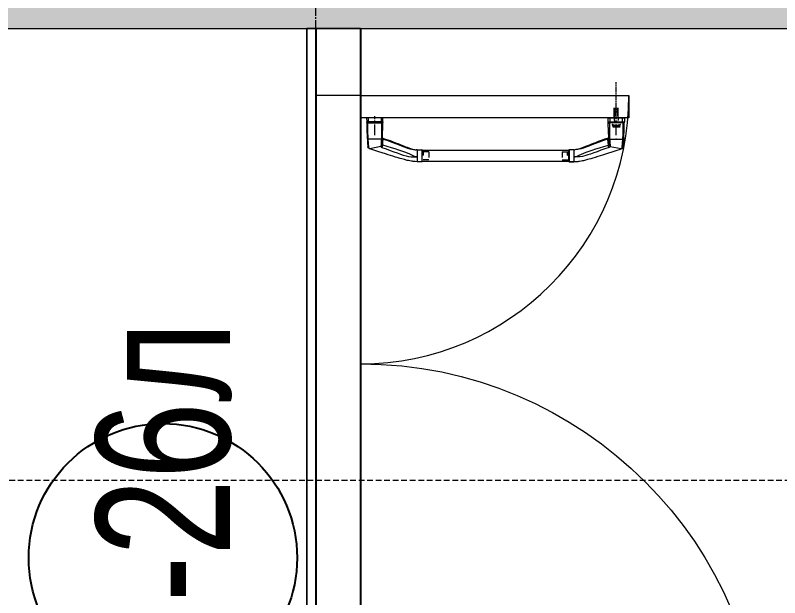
# Model space of a CAD drawing. Header units: millimetres. Extents: x -231292 to 573618, y -153144 to 564035.
# Drawn here: x 144257 to 145966, y 449729 to 451031 of the extents above; entities that cross this region are included whole.
import ezdxf
from ezdxf import colors
from ezdxf.entities.mleader import LeaderData, LeaderLine
from ezdxf.enums import TextEntityAlignment as Align
from ezdxf.math import Vec2, Vec3

# ---------------------------------------------------------------- set-up
doc = ezdxf.new("R2010")
doc.units = ezdxf.units.MM
for name, pattern in [('ADSK_Невидимые', [5, 3, -2]), ('CENTER2', [28.575, 19.05, -3.175, 3.175, -3.175]), ('CENTERLINE', [30, 12, -1.5, 3, -1.5, 12]), ('DASHED', [19.05, 12.7, -6.35]), ('HIDDEN', [9.525, 6.35, -3.175])]:
    doc.linetypes.add(name, pattern=pattern)
doc.layers.get('0').update_dxf_attribs({"color": 250})
doc.layers.get('Defpoints').update_dxf_attribs({"color": 250})
for name, color, linetype, lineweight in [('АР_Витраж марка', 250, 'Continuous', 9), ('АР_Двери_витраж', 250, 'Continuous', 9), ('АР_Двери_внутренние_антипаника', 250, 'Continuous', 0), ('АР_Разрезы марка', 250, 'Continuous', 13), ('АР_Стены кирпич', 250, 'Continuous', 20), ('АР_Стены ПЕНОблок', 250, 'Continuous', 20), ('АР_Штриховка', 250, 'Continuous', 0), ('РД_Оси_100', 250, 'Continuous', 0), ('РД_проем_инж перемыч_фахверк', 250, 'Continuous', 18)]:
    doc.layers.add(name, color=color, linetype=linetype, lineweight=lineweight)
doc.layers.add('АР_Делит', color=250, linetype='Continuous', lineweight=0, plot=False)
doc.layers.add('РД_Проем', color=250, linetype='Continuous', lineweight=0, plot=False)
doc.layers.add('РД_Витраж_перегородка', color=250, linetype='Continuous')
doc.styles.add('Arial_09', font='ARIALN.TTF', dxfattribs={"width": 0.9})
doc.styles.add('style1', font='ARIALN.TTF')

# ---------------------------------------------------------------- blocks, each defined once
blk = doc.blocks.new('UUNEW01NEW00')
at = {"layer": 'АР_Двери_внутренние_антипаника', "color": 1, "linetype": 'CENTERLINE'}
blk.add_line((0, 4.38), (0, 25.96), dxfattribs=at)
at = {"layer": 'АР_Двери_внутренние_антипаника', "color": 40, "linetype": 'Continuous'}
for p, q in [((-9.12, 23.97), (9.12, 23.97)), ((-9.07, 19.28), (-9.12, 23.97)), ((-9.05, 18.23), (-9.07, 19.28)), ((-9.03, 17.12), (-9.05, 18.23)), ((-8.45, 1.55), (-9.03, 17.12)), ((9.12, 23.97), (9.07, 19.28)), ((-8.8, 1.31), (-13.17, -0.12)), ((-8.45, 1.55), (-8.8, 1.31)), ((8.32, 0.49), (8.04, -3.92)), ((-34.25, -8.32), (-36.07, -9.02)), ((-32.12, -7.47), (-34.25, -8.32)), ((-30.3, -6.72), (-32.12, -7.47)), ((-28.24, -5.88), (-30.3, -6.72)), ((-25.93, -4.93), (-28.24, -5.88)), ((-23.32, -3.88), (-25.93, -4.93)), ((-20.37, -2.73), (-23.32, -3.88)), ((-17.01, -1.48), (-20.37, -2.73)), ((-13.17, -0.12), (-17.01, -1.48)), ((8.04, -3.92), (7.71, -8.57)), ((-53, -19.47), (-53, -12.36)), ((-47.5, -11.86), (-52.5, -11.86)), ((-47.5, -11.87), (-46.28, -11.81)), ((-45.08, -11.67), (-46.28, -11.81)), ((-44.35, -11.54), (-45.08, -11.67)), ((-42.2, -11.05), (-44.43, -11.56)), ((-40.03, -10.41), (-42.2, -11.05)), ((-37.96, -9.71), (-40.03, -10.41)), ((-36.07, -9.02), (-37.96, -9.71)), ((-14.92, -17.4), (-11.81, -16.42)), ((-11.81, -16.42), (-8.33, -15.32)), ((-8.33, -15.32), (-4.47, -14.09)), ((-4.47, -14.09), (-0.17, -12.73)), ((-0.17, -12.73), (4.59, -11.21)), ((4.59, -11.21), (5.55, -10.9)), ((5.55, -10.9), (6.38, -10.48)), ((6.38, -10.48), (7.29, -9.64)), ((7.29, -9.64), (7.62, -8.87)), ((7.62, -8.87), (7.67, -8.72)), ((7.67, -8.72), (7.71, -8.57)), ((-53, -24.6), (-53, -19.47)), ((-52.5, -25.1), (-47.5, -25.1)), ((-47.5, -25.09), (-45.11, -25.02)), ((-45.11, -25.02), (-44.13, -24.95)), ((-44.13, -24.95), (-43.58, -24.9)), ((-43.58, -24.9), (-43.02, -24.84)), ((-43.02, -24.84), (-42.41, -24.76)), ((-42.41, -24.76), (-41.77, -24.68)), ((-41.77, -24.68), (-41.09, -24.58)), ((-41.09, -24.58), (-39.25, -24.26)), ((-39.25, -24.26), (-37.63, -23.93)), ((-37.63, -23.93), (-36.23, -23.62)), ((-36.23, -23.62), (-35.09, -23.34)), ((-35.09, -23.34), (-34.16, -23.11)), ((-34.16, -23.11), (-33.06, -22.83)), ((-33.06, -22.83), (-31.67, -22.45)), ((-31.67, -22.45), (-30.09, -22.01)), ((-30.09, -22.01), (-28.19, -21.47)), ((-28.19, -21.47), (-25.96, -20.81)), ((-25.96, -20.81), (-23.32, -20.01)), ((-23.32, -20.01), (-20.24, -19.06)), ((-20.24, -19.06), (-17.73, -18.28)), ((-17.73, -18.28), (-14.92, -17.4))]:
    blk.add_line(p, q, dxfattribs=at)
at = {"layer": 'АР_Двери_внутренние_антипаника', "color": 1, "linetype": 'Continuous'}
for p, q in [((-9.07, 19.28), (-8.93, 19.39)), ((-9.07, 19.28), (-8.96, 18.82)), ((-8.96, 18.82), (-8.82, 18.6)), ((-8.93, 19.39), (-8.52, 19.49)), ((-8.82, 18.6), (-8.63, 18.4)), ((-8.63, 18.4), (-8.4, 18.24)), ((-8.52, 19.49), (-8.21, 19.54)), ((-8.4, 18.24), (-8.14, 18.13)), ((-8.21, 19.54), (-7.85, 19.57)), ((-8.14, 18.13), (-7.61, 18.04)), ((-7.85, 19.57), (-7.47, 19.6)), ((-7.57, 18.16), (-7.61, 18.04)), ((-7.61, 18.04), (-7.59, 16.21)), ((-7.45, 18.26), (-7.57, 18.16)), ((-7.47, 19.6), (-7.07, 19.61)), ((-7.37, 18.3), (-7.45, 18.26)), ((-7.28, 18.32), (-7.37, 18.3)), ((-7.18, 18.34), (-7.28, 18.32)), ((-7.07, 18.35), (-7.18, 18.34)), ((-7.13, 23.97), (-7.07, 19.61)), ((-7.07, 19.61), (7.07, 19.61)), ((-7.07, 19.61), (-7.07, 18.35)), ((7.07, 18.35), (-7.07, 18.35)), ((7.07, 19.61), (7.13, 23.97)), ((7.07, 19.61), (7.07, 18.35)), ((7.07, 19.61), (7.47, 19.6)), ((7.18, 18.34), (7.07, 18.35)), ((7.28, 18.32), (7.18, 18.34)), ((7.45, 18.26), (7.28, 18.32)), ((7.57, 18.16), (7.45, 18.26)), ((7.47, 19.6), (7.85, 19.57)), ((7.61, 18.04), (7.57, 18.16)), ((7.59, 16.24), (7.61, 18.04)), ((7.61, 18.04), (8.14, 18.13)), ((7.85, 19.57), (8.21, 19.54)), ((8.14, 18.13), (8.4, 18.24)), ((8.21, 19.54), (8.53, 19.49)), ((8.4, 18.24), (8.63, 18.4)), ((8.53, 19.49), (8.93, 19.39)), ((8.63, 18.4), (8.82, 18.6)), ((8.82, 18.6), (8.96, 18.82)), ((8.93, 19.39), (9.07, 19.28)), ((8.96, 18.82), (9.07, 19.28)), ((-7.59, 12.15), (-7.6, 9.79)), ((-7.6, 9.79), (-7.6, 7.8)), ((-7.59, 16.21), (-7.59, 14.07)), ((-7.59, 14.07), (-7.59, 12.15)), ((-3.49, 16), (-4.59, 16.43)), ((-4.59, 16.43), (-4.59, 16.31)), ((-3.49, 15.88), (-4.59, 16.31)), ((-4.59, 16.31), (-3.82, 14.76)), ((-3.82, 14.76), (-3.25, 14.76)), ((-3.02, 14.7), (-3.79, 14.7)), ((-3.79, 14.7), (-3.79, 14.58)), ((-3.02, 14.58), (-3.79, 14.58)), ((-3.79, 14.58), (-3.79, 13.71)), ((-3.79, 13.71), (-3.02, 13.71)), ((-3.25, 14.76), (-3.62, 15.51)), ((-3.62, 15.51), (-2.7, 15.27)), ((-3.25, 14.88), (-3.56, 15.49)), ((-2.27, 15.69), (-3.49, 16)), ((-2.27, 15.58), (-3.49, 15.88)), ((-3.07, 14.4), (-3.42, 14.4)), ((-3.42, 14.4), (-3.42, 13.89)), ((-3.42, 14), (-3.07, 14)), ((-3.42, 13.89), (-3.07, 13.89)), ((-3.25, 14.88), (-3.25, 14.76)), ((-3.03, 14.4), (-3.07, 14.4)), ((-3.07, 14), (-3.07, 13.89)), ((-3.07, 14), (-3.03, 14)), ((-3.07, 13.89), (-3.03, 13.89)), ((-2.99, 14.39), (-3.03, 14.4)), ((-3.03, 14), (-3, 14.01)), ((-3.03, 13.89), (-3, 13.89)), ((-3.02, 14.7), (-3.02, 14.58)), ((-2.93, 14.69), (-3.02, 14.7)), ((-2.93, 14.58), (-3.02, 14.58)), ((-3.02, 13.71), (-2.92, 13.71)), ((-3, 14.01), (-2.97, 14.02)), ((-3, 13.89), (-2.97, 13.9)), ((-2.96, 14.38), (-2.99, 14.39)), ((-2.97, 14.02), (-2.94, 14.03)), ((-2.97, 13.9), (-2.94, 13.91)), ((-2.93, 14.37), (-2.96, 14.38)), ((-2.94, 14.03), (-2.91, 14.04)), ((-2.94, 13.91), (-2.91, 13.93)), ((-2.85, 14.68), (-2.93, 14.69)), ((-2.85, 14.56), (-2.93, 14.58)), ((-2.9, 14.35), (-2.93, 14.37)), ((-2.92, 13.71), (-2.83, 13.73)), ((-2.91, 14.04), (-2.89, 14.06)), ((-2.91, 13.93), (-2.89, 13.94)), ((-2.88, 14.33), (-2.9, 14.35)), ((-2.89, 14.06), (-2.88, 14.08)), ((-2.89, 13.94), (-2.88, 13.96)), ((-2.87, 14.31), (-2.88, 14.33)), ((-2.88, 14.08), (-2.87, 14.1)), ((-2.88, 13.96), (-2.87, 13.98)), ((-2.87, 14.28), (-2.87, 14.31)), ((-2.87, 14), (-2.87, 14.28)), ((-2.87, 14.12), (-2.87, 14)), ((-2.87, 14.1), (-2.87, 14.12)), ((-2.87, 13.98), (-2.87, 14)), ((-2.78, 14.66), (-2.85, 14.68)), ((-2.78, 14.54), (-2.85, 14.56)), ((-2.83, 13.73), (-2.75, 13.75)), ((-2.71, 14.63), (-2.78, 14.66)), ((-2.71, 14.52), (-2.78, 14.54)), ((-2.75, 13.75), (-2.68, 13.79)), ((-2.65, 14.6), (-2.71, 14.63)), ((-2.65, 14.48), (-2.71, 14.52)), ((-2.7, 15.27), (-1.73, 15.11)), ((-2.68, 13.79), (-2.62, 13.83)), ((-2.6, 14.56), (-2.65, 14.6)), ((-2.6, 14.44), (-2.65, 14.48)), ((-2.62, 13.83), (-2.57, 13.88)), ((-2.57, 14.51), (-2.6, 14.56)), ((-2.57, 14.4), (-2.6, 14.44)), ((-2.54, 14.47), (-2.57, 14.51)), ((-2.54, 14.35), (-2.57, 14.4)), ((-2.57, 13.88), (-2.55, 13.93)), ((-2.55, 13.93), (-2.54, 13.98)), ((-2.54, 14.42), (-2.54, 14.47)), ((-2.54, 14.42), (-2.54, 14.3)), ((-2.54, 14.3), (-2.54, 14.35)), ((-2.54, 13.98), (-2.54, 14.3)), ((-2.27, 14.47), (-2.28, 14.42)), ((-2.28, 14.42), (-2.28, 14.3)), ((-2.27, 14.36), (-2.28, 14.3)), ((-2.28, 14.3), (-2.28, 13.98)), ((-2.28, 13.98), (-2.27, 13.94)), ((-0.97, 15.52), (-2.27, 15.69)), ((-0.97, 15.4), (-2.27, 15.58)), ((-2.24, 14.52), (-2.27, 14.47)), ((-2.24, 14.41), (-2.27, 14.36)), ((-2.27, 13.94), (-2.25, 13.89)), ((-2.25, 13.89), (-2.22, 13.85)), ((-2.2, 14.57), (-2.24, 14.52)), ((-2.2, 14.46), (-2.24, 14.41)), ((-2.22, 13.85), (-2.17, 13.81)), ((-2.14, 14.61), (-2.2, 14.57)), ((-2.14, 14.5), (-2.2, 14.46)), ((-2.17, 13.81), (-2.11, 13.77)), ((-2.07, 14.65), (-2.14, 14.61)), ((-2.07, 14.53), (-2.14, 14.5)), ((-2.11, 13.77), (-2.04, 13.74)), ((-1.98, 14.67), (-2.07, 14.65)), ((-1.98, 14.56), (-2.07, 14.53)), ((-2.04, 13.74), (-1.96, 13.72)), ((-1.89, 14.69), (-1.98, 14.67)), ((-1.89, 14.57), (-1.98, 14.56)), ((-1.96, 13.72), (-1.88, 13.71)), ((-1.89, 14.32), (-1.9, 14.3)), ((-1.9, 14.3), (-1.9, 14.28)), ((-1.9, 14.28), (-1.9, 14)), ((-1.9, 14.12), (-1.9, 14.1)), ((-1.9, 14.1), (-1.88, 14.07)), ((-1.9, 14), (-1.9, 13.98)), ((-1.9, 13.98), (-1.88, 13.96)), ((-1.8, 14.7), (-1.89, 14.69)), ((-1.8, 14.58), (-1.89, 14.57)), ((-1.87, 14.34), (-1.89, 14.32)), ((-1.88, 14.07), (-1.87, 14.05)), ((-1.88, 13.96), (-1.87, 13.94)), ((-1.88, 13.71), (-1.8, 13.71)), ((-1.85, 14.36), (-1.87, 14.34)), ((-1.87, 14.05), (-1.84, 14.04)), ((-1.87, 13.94), (-1.84, 13.92)), ((-1.83, 14.37), (-1.85, 14.36)), ((-1.84, 14.04), (-1.81, 14.02)), ((-1.84, 13.92), (-1.81, 13.91)), ((-1.8, 14.38), (-1.83, 14.37)), ((-1.81, 14.02), (-1.78, 14.01)), ((-1.81, 13.91), (-1.78, 13.9)), ((-1.8, 14.7), (-1.8, 14.58)), ((-1.51, 14.7), (-1.8, 14.7)), ((-1.51, 14.58), (-1.8, 14.58)), ((-1.77, 14.39), (-1.8, 14.38)), ((-1.8, 13.71), (-1.51, 13.71)), ((-1.78, 14.01), (-1.74, 14)), ((-1.78, 13.9), (-1.74, 13.89)), ((-1.73, 14.4), (-1.77, 14.39)), ((-1.74, 14), (-1.7, 14)), ((-1.74, 13.89), (-1.7, 13.89)), ((-1.73, 15.11), (-0.73, 15.02)), ((-1.7, 14.4), (-1.73, 14.4)), ((-1.61, 14.4), (-1.7, 14.4)), ((-1.7, 14), (-1.7, 13.89)), ((-1.7, 14), (-1.61, 14)), ((-1.7, 13.89), (-1.61, 13.89)), ((-1.57, 14.4), (-1.61, 14.4)), ((-1.61, 14), (-1.61, 13.89)), ((-1.61, 14), (-1.57, 14)), ((-1.61, 13.89), (-1.57, 13.89)), ((-1.53, 14.39), (-1.57, 14.4)), ((-1.57, 14), (-1.54, 14.01)), ((-1.57, 13.89), (-1.54, 13.89)), ((-1.54, 14.01), (-1.51, 14.02)), ((-1.54, 13.89), (-1.51, 13.9)), ((-1.49, 14.38), (-1.53, 14.39)), ((-1.51, 14.7), (-1.51, 14.58)), ((-1.42, 14.69), (-1.51, 14.7)), ((-1.42, 14.58), (-1.51, 14.58)), ((-1.51, 14.02), (-1.48, 14.03)), ((-1.51, 13.9), (-1.48, 13.91)), ((-1.51, 13.71), (-1.41, 13.71)), ((-1.46, 14.37), (-1.49, 14.38)), ((-1.48, 14.03), (-1.45, 14.04)), ((-1.48, 13.91), (-1.45, 13.93)), ((-1.44, 14.35), (-1.46, 14.37)), ((-1.45, 14.04), (-1.43, 14.06)), ((-1.45, 13.93), (-1.43, 13.94)), ((-1.42, 14.33), (-1.44, 14.35)), ((-1.43, 14.06), (-1.42, 14.08)), ((-1.43, 13.94), (-1.42, 13.96)), ((-1.34, 14.68), (-1.42, 14.69)), ((-1.34, 14.56), (-1.42, 14.58)), ((-1.41, 14.31), (-1.42, 14.33)), ((-1.42, 14.08), (-1.41, 14.1)), ((-1.42, 13.96), (-1.41, 13.98)), ((-1.41, 14.28), (-1.41, 14.31)), ((-1.41, 14), (-1.41, 14.28)), ((-1.41, 14.12), (-1.41, 14)), ((-1.41, 14.1), (-1.41, 14.12)), ((-1.41, 13.98), (-1.41, 14)), ((-1.41, 13.71), (-1.32, 13.73)), ((-1.27, 14.66), (-1.34, 14.68)), ((-1.27, 14.54), (-1.34, 14.56)), ((-1.32, 13.73), (-1.24, 13.75)), ((-1.2, 14.63), (-1.27, 14.66)), ((-1.2, 14.52), (-1.27, 14.54)), ((-1.24, 13.75), (-1.17, 13.79)), ((-1.14, 14.6), (-1.2, 14.63)), ((-1.14, 14.48), (-1.2, 14.52)), ((-1.17, 13.79), (-1.11, 13.83)), ((-1.09, 14.56), (-1.14, 14.6)), ((-1.09, 14.44), (-1.14, 14.48)), ((-1.11, 13.83), (-1.06, 13.88)), ((-1.05, 14.51), (-1.09, 14.56)), ((-1.05, 14.4), (-1.09, 14.44)), ((-1.06, 13.88), (-1.03, 13.93)), ((-1.03, 14.47), (-1.05, 14.51)), ((-1.03, 14.35), (-1.05, 14.4)), ((-1.03, 14.42), (-1.03, 14.47)), ((-1.03, 14.42), (-1.03, 14.3)), ((-1.03, 14.3), (-1.03, 14.35)), ((-1.03, 13.98), (-1.03, 14.3)), ((-1.03, 13.93), (-1.03, 13.98)), ((0, 16.49), (-0.97, 15.52)), ((0, 16.38), (-0.97, 15.4)), ((-0.97, 15.52), (-0.97, 15.4)), ((0, 14.7), (-0.77, 14.7)), ((-0.77, 14.7), (-0.77, 14.58)), ((0, 14.58), (-0.77, 14.58)), ((-0.77, 14.58), (-0.77, 13.71)), ((-0.77, 13.71), (-0.44, 13.71)), ((-0.73, 15.02), (0, 15.75)), ((-0.12, 14.42), (-0.44, 14.42)), ((-0.44, 14.42), (-0.44, 14.2)), ((-0.44, 14.32), (-0.12, 14.32)), ((-0.44, 14.2), (-0.12, 14.2)), ((-0.44, 14.07), (-0.21, 14.07)), ((-0.44, 13.71), (-0.44, 14.07)), ((-0.21, 14.07), (0.04, 13.71)), ((-0.09, 14.42), (-0.12, 14.42)), ((-0.12, 14.32), (-0.12, 14.2)), ((-0.12, 14.32), (-0.09, 14.32)), ((-0.12, 14.2), (-0.09, 14.21)), ((-0.07, 14.41), (-0.09, 14.42)), ((-0.09, 14.32), (-0.06, 14.33)), ((-0.09, 14.21), (-0.06, 14.21)), ((-0.04, 14.41), (-0.07, 14.41)), ((-0.06, 14.33), (-0.03, 14.33)), ((-0.06, 14.21), (-0.03, 14.22)), ((-0.02, 14.4), (-0.04, 14.41)), ((-0.03, 14.33), (-0.01, 14.34)), ((-0.03, 14.22), (-0.01, 14.23)), ((0, 14.39), (-0.02, 14.4)), ((-0.01, 14.34), (0.01, 14.36)), ((-0.01, 14.23), (0.01, 14.24)), ((0, 16.49), (0, 16.38)), ((0.97, 15.52), (0, 16.49)), ((0.97, 15.4), (0, 16.38)), ((0, 15.75), (0.73, 15.02)), ((0, 14.7), (0, 14.58)), ((0.08, 14.69), (0, 14.7)), ((0.08, 14.58), (0, 14.58)), ((0.01, 14.38), (0, 14.39)), ((0.02, 14.36), (0.01, 14.38)), ((0.01, 14.36), (0.02, 14.37)), ((0.01, 14.24), (0.02, 14.26)), ((0.03, 14.35), (0.02, 14.36)), ((0.02, 14.26), (0.03, 14.27)), ((0.03, 14.33), (0.03, 14.35)), ((0.03, 14.33), (0.03, 14.29)), ((0.03, 14.29), (0.03, 14.33)), ((0.03, 14.27), (0.03, 14.29)), ((0.04, 13.71), (0.48, 13.71)), ((0.16, 14.68), (0.08, 14.69)), ((0.16, 14.56), (0.08, 14.58)), ((0.23, 14.66), (0.16, 14.68)), ((0.23, 14.54), (0.16, 14.56)), ((0.18, 14.09), (0.25, 14.11)), ((0.48, 13.71), (0.18, 14.09)), ((0.3, 14.63), (0.23, 14.66)), ((0.3, 14.52), (0.23, 14.54)), ((0.25, 14.11), (0.32, 14.14)), ((0.48, 13.82), (0.25, 14.11)), ((0.35, 14.6), (0.3, 14.63)), ((0.35, 14.48), (0.3, 14.52)), ((0.32, 14.14), (0.37, 14.18)), ((0.4, 14.56), (0.35, 14.6)), ((0.4, 14.44), (0.35, 14.48)), ((0.37, 14.18), (0.41, 14.22)), ((0.43, 14.51), (0.4, 14.56)), ((0.43, 14.4), (0.4, 14.44)), ((0.41, 14.22), (0.43, 14.26)), ((0.44, 14.47), (0.43, 14.51)), ((0.44, 14.35), (0.43, 14.4)), ((0.43, 14.26), (0.45, 14.31)), ((0.45, 14.44), (0.44, 14.47)), ((0.45, 14.31), (0.44, 14.35)), ((0.48, 13.82), (0.48, 13.71)), ((0.73, 15.02), (1.73, 15.11)), ((0.75, 14.7), (0.75, 14.58)), ((1.38, 14.7), (0.75, 14.7)), ((1.38, 14.58), (0.75, 14.58)), ((0.75, 14.58), (0.75, 13.71)), ((0.75, 13.71), (1.11, 13.71)), ((2.27, 15.69), (0.97, 15.52)), ((2.27, 15.58), (0.97, 15.4)), ((0.97, 15.52), (0.97, 15.4)), ((1.11, 13.71), (1.11, 14.3)), ((1.11, 14.3), (1.24, 14.3)), ((1.24, 14.3), (1.48, 13.71)), ((1.38, 14.7), (1.38, 14.58)), ((1.57, 14.21), (1.38, 14.7)), ((1.57, 14.09), (1.38, 14.58)), ((1.48, 13.71), (1.8, 13.71)), ((1.57, 14.21), (1.57, 14.09)), ((1.71, 14.21), (1.57, 14.21)), ((1.71, 14.09), (1.57, 14.09)), ((1.9, 14.7), (1.71, 14.21)), ((1.9, 14.58), (1.71, 14.09)), ((1.71, 14.21), (1.71, 14.09)), ((1.73, 15.11), (2.7, 15.27)), ((1.8, 13.71), (2.04, 14.3)), ((1.9, 14.7), (1.9, 14.58)), ((2.53, 14.7), (1.9, 14.7)), ((2.53, 14.58), (1.9, 14.58)), ((2.04, 14.3), (2.17, 14.3)), ((2.17, 14.3), (2.17, 13.71)), ((2.17, 13.71), (2.53, 13.71)), ((3.49, 16), (2.27, 15.69)), ((3.49, 15.88), (2.27, 15.58)), ((2.53, 14.7), (2.53, 14.58)), ((2.53, 13.71), (2.53, 14.58)), ((2.7, 15.27), (3.62, 15.51)), ((3.1, 14.7), (2.74, 13.82)), ((3.1, 14.58), (2.74, 13.71)), ((2.74, 13.82), (2.74, 13.71)), ((2.74, 13.71), (3.16, 13.71)), ((3.1, 14.7), (3.1, 14.58)), ((3.86, 14.7), (3.1, 14.7)), ((3.86, 14.58), (3.1, 14.58)), ((3.16, 13.71), (3.2, 13.86)), ((3.2, 13.86), (3.76, 13.86)), ((3.62, 15.51), (3.25, 14.76)), ((3.56, 15.49), (3.25, 14.88)), ((3.25, 14.88), (3.25, 14.76)), ((3.25, 14.76), (3.82, 14.76)), ((3.36, 14.35), (3.25, 14.02)), ((3.25, 14.02), (3.71, 14.02)), ((3.29, 14.13), (3.68, 14.13)), ((3.61, 14.35), (3.36, 14.35)), ((4.59, 16.43), (3.49, 16)), ((4.59, 16.31), (3.49, 15.88)), ((3.71, 14.02), (3.61, 14.35)), ((3.76, 13.86), (3.81, 13.71)), ((3.81, 13.71), (4.22, 13.71)), ((3.82, 14.76), (4.59, 16.31)), ((3.86, 14.7), (3.86, 14.58)), ((4.22, 13.82), (3.86, 14.7)), ((4.22, 13.71), (3.86, 14.58)), ((4.22, 13.82), (4.22, 13.71)), ((4.59, 16.43), (4.59, 16.31)), ((7.59, 14.15), (7.59, 16.24)), ((7.59, 12.27), (7.59, 14.15)), ((7.6, 9.93), (7.59, 12.27)), ((7.6, 7.96), (7.6, 9.93)), ((-9.27, 0.17), (-14.41, -1.53)), ((-9.21, 0.78), (-9.27, 0.17)), ((-9.16, 0.22), (-9.27, 0.17)), ((-9.26, -0.05), (-9.27, 0.17)), ((-9.11, 1.03), (-9.21, 0.78)), ((-8.86, 0.54), (-9.16, 0.22)), ((-8.97, 1.21), (-9.11, 1.03)), ((-8.8, 1.31), (-8.97, 1.21)), ((-8.7, 0.79), (-8.86, 0.54)), ((-8.63, 0.89), (-8.7, 0.79)), ((-8.57, 0.97), (-8.63, 0.89)), ((-8.52, 1.04), (-8.57, 0.97)), ((-8.44, 1.35), (-8.52, 1.04)), ((-8.42, 0.83), (-8.45, 1.53)), ((-8.45, 1.41), (-8.39, 0.41)), ((-8.33, 0.51), (-8.42, 0.83)), ((-8.39, 0.41), (-8.35, -0.35)), ((-8.39, 0.41), (-8.31, 0.41)), ((-8.11, 0.24), (-8.33, 0.51)), ((-7.79, 0.06), (-8.11, 0.24)), ((-7.42, 0), (-7.79, 0.06)), ((-7.6, 7.8), (-7.59, 6.17)), ((-7.59, 6.17), (-7.58, 4.72)), ((-7.58, 4.72), (-7.54, 3.16)), ((-7.54, 3.16), (-7.49, 1.6)), ((-7.53, 0.02), (-7.51, 0.01)), ((-7.51, 0.01), (-7.34, 0)), ((-7.49, 1.6), (-7.42, 0)), ((-7.42, 0), (7.42, 0)), ((-7.34, 0), (7.34, 0)), ((6.72, -9.36), (7.34, 0)), ((7.42, 0), (7.51, 2.03)), ((7.79, 0.06), (7.42, 0)), ((7.51, 2.03), (7.56, 4.02)), ((7.56, 4.02), (7.59, 5.9)), ((7.59, 5.9), (7.6, 7.96)), ((8.11, 0.24), (7.79, 0.06)), ((8.33, 0.51), (8.11, 0.24)), ((8.42, 0.83), (8.33, 0.51)), ((-30.65, -7.71), (-33.82, -8.92)), ((-27.16, -6.34), (-30.65, -7.71)), ((-23.31, -4.82), (-27.16, -6.34)), ((-19.08, -3.2), (-23.31, -4.82)), ((-14.41, -1.53), (-19.08, -3.2)), ((-18.69, -9.6), (-14, -8.22)), ((-14, -8.22), (-8.84, -6.64)), ((-9.04, -3.8), (-9.26, -0.05)), ((-8.84, -6.61), (-9.04, -3.8)), ((-8.84, -6.64), (-8.84, -6.61)), ((-8.84, -6.64), (-8.72, -6.63)), ((-8.75, -7.33), (-8.84, -6.64)), ((-8.51, -8.08), (-8.75, -7.33)), ((-8.72, -6.63), (-8.61, -6.64)), ((-8.61, -6.64), (-8.4, -6.68)), ((-8.16, -8.72), (-8.51, -8.08)), ((-8.4, -6.68), (-8.15, -6.7)), ((-8.35, -0.35), (-8.32, -0.87)), ((-8.32, -0.87), (-8.31, -1.13)), ((-8.31, -1.13), (-8.31, -1.11)), ((-8.31, -1.15), (-8.22, -1.15)), ((-8.22, -1.15), (-8.22, -1.24)), ((-8.22, -1.24), (-8.2, -1.51)), ((-8.2, -1.51), (-8.2, -1.49)), ((-8.15, -6.7), (-8.08, -6.66)), ((-8.08, -6.66), (-8.03, -6.62)), ((-7.96, -7.14), (-8.08, -6.66)), ((-8.03, -6.62), (-7.99, -6.61)), ((-7.99, -6.61), (-7.91, -6.64)), ((-7.65, -7.63), (-7.96, -7.14)), ((-7.91, -6.64), (-7.86, -6.66)), ((-7.77, -6.91), (-7.86, -6.61)), ((-7.86, -6.66), (-7.86, -6.61)), ((-7.54, -7.18), (-7.77, -6.91)), ((-7.2, -8.01), (-7.65, -7.63)), ((-7.22, -7.36), (-7.54, -7.18)), ((-7.34, 0), (-7.24, -1.67)), ((-7.24, -1.67), (-7.15, -3.11)), ((-6.86, -7.41), (-7.22, -7.36)), ((-6.71, -8.21), (-7.2, -8.01)), ((-7.15, -3.11), (-7.06, -4.54)), ((-6.71, -8.21), (-7.09, -8.7)), ((-7.06, -4.54), (-6.96, -5.97)), ((-6.96, -5.97), (-6.86, -7.41)), ((-6.86, -7.41), (-6.84, -7.49)), ((-6.84, -7.49), (-6.82, -7.54)), ((-6.82, -7.54), (-6.81, -7.56)), ((-6.81, -7.56), (-6.8, -7.58)), ((-6.8, -7.58), (-6.8, -7.58)), ((-6.8, -7.58), (-6.8, -7.59)), ((-6.8, -7.59), (-6.79, -7.59)), ((-6.79, -7.59), (-6.79, -7.59)), ((-6.79, -7.59), (-6.79, -7.59)), ((-6.79, -7.59), (-6.79, -7.59)), ((-6.79, -7.59), (-6.79, -7.59)), ((-6.79, -7.59), (-6.79, -7.59)), ((-6.79, -7.59), (-6.79, -7.59)), ((-6.79, -7.59), (-6.79, -7.59)), ((-6.79, -7.59), (-6.79, -7.59)), ((-6.79, -7.59), (-6.79, -7.59)), ((-6.79, -7.59), (-6.68, -7.79)), ((-6.65, -8.12), (-6.71, -8.21)), ((-6.71, -8.21), (5.56, -10.56)), ((-6.68, -7.79), (-6.63, -8.02)), ((-6.63, -8.02), (-6.65, -8.12)), ((8.26, -0.44), (8.27, -0.27)), ((-52.5, -11.88), (-52.5, -19.76)), ((-47.5, -11.89), (-47.5, -11.94)), ((-47.5, -11.94), (-47.5, -19.76)), ((-43.09, -11.39), (-44.53, -11.6)), ((-41.55, -11.15), (-43.09, -11.39)), ((-39.27, -10.66), (-41.55, -11.15)), ((-41.35, -17.75), (-39.01, -16.72)), ((-36.69, -9.91), (-39.27, -10.66)), ((-39.01, -16.72), (-36.4, -15.66)), ((-33.82, -8.92), (-36.69, -9.91)), ((-36.4, -15.66), (-33.51, -14.54)), ((-33.51, -14.54), (-30.32, -13.37)), ((-28.66, -16.56), (-31.9, -17.63)), ((-30.32, -13.37), (-26.81, -12.13)), ((-25.17, -15.33), (-28.66, -16.56)), ((-26.81, -12.13), (-22.94, -10.88)), ((-21.42, -13.94), (-25.17, -15.33)), ((-22.94, -10.88), (-18.69, -9.6)), ((-17.34, -12.42), (-21.42, -13.94)), ((-12.83, -10.8), (-17.34, -12.42)), ((-7.78, -9.13), (-12.83, -10.8)), ((-7.78, -9.13), (-8.16, -8.72)), ((-7.37, -8.94), (-7.78, -9.13)), ((-7.09, -8.7), (-7.37, -8.94)), ((5.56, -10.56), (6.3, -10.02)), ((5.56, -10.56), (5.96, -10.63)), ((5.96, -10.63), (6.34, -10.51)), ((6.3, -10.02), (6.6, -9.68)), ((6.34, -10.51), (6.37, -10.47)), ((6.6, -9.68), (6.72, -9.36)), ((6.72, -9.36), (7.07, -9.31)), ((7.07, -9.31), (7.4, -9.14)), ((7.4, -9.14), (7.62, -8.87)), ((-52.5, -19.76), (-52.5, -25.09)), ((-52.5, -25.09), (-47.5, -25.09)), ((-47.5, -19.76), (-45.97, -19.61)), ((-45.94, -19.76), (-47.5, -19.76)), ((-47.5, -19.76), (-47.5, -25.09)), ((-45.97, -19.61), (-44.46, -19.16)), ((-44.29, -19.76), (-45.94, -19.76)), ((-44.46, -19.16), (-42.95, -18.49)), ((-42.5, -19.72), (-44.29, -19.76)), ((-42.95, -18.49), (-41.35, -17.75)), ((-40.57, -19.58), (-42.5, -19.72)), ((-37.82, -19.18), (-40.57, -19.58)), ((-34.94, -18.52), (-37.82, -19.18)), ((-31.9, -17.63), (-34.94, -18.52))]:
    blk.add_line(p, q, dxfattribs=at)
at = {"layer": 'АР_Двери_внутренние_антипаника', "color": 1, "linetype": 'HIDDEN'}
for p, q in [((-60.5, -14.01), (-53, -14.01)), ((-60.5, -14.01), (-60.5, -23.03)), ((-54.5, -17.64), (-54.5, -14.14)), ((-54.5, -14.14), (-53, -14.14)), ((-60.5, -23.03), (-53, -23.03)), ((-54.5, -17.64), (-53, -17.64))]:
    blk.add_line(p, q, dxfattribs=at)
at = {"layer": 'АР_Двери_внутренние_антипаника', "color": 40, "linetype": 'Continuous'}
for centre, radius, start, end in [((-490.86, 27.67), 500, 356.92187, 359.03769), ((-52.5, -12.36), 0.5, 90, 180), ((-52.5, -24.6), 0.5, 180, 270)]:
    blk.add_arc(centre, radius, start, end, dxfattribs=at)
at = {"layer": 'АР_Двери_внутренние_антипаника', "color": 1, "linetype": 'Continuous'}
blk.add_arc((490.85, 29.32), 500, 183.30824, 184.12158, dxfattribs=at)
blk.add_point((0, 0), dxfattribs=at)
blk = doc.blocks.new('66NEW00')
at = {"layer": 'АР_Двери_внутренние_антипаника', "color": 40, "linetype": 'Continuous'}
for p, q in [((9.12, 0), (-9.12, 0)), ((-9.12, 0), (-9.07, -4.7)), ((9.07, -4.7), (9.12, 0)), ((8.45, -22.43), (9.03, -6.86)), ((9.03, -6.86), (9.05, -5.74)), ((9.05, -5.74), (9.07, -4.7)), ((-8.32, -23.48), (-8.04, -27.89)), ((8.45, -22.43), (8.8, -22.67)), ((8.8, -22.67), (13.17, -24.1)), ((13.17, -24.1), (17.01, -25.45)), ((17.01, -25.45), (20.37, -26.71)), ((-8.04, -27.89), (-7.71, -32.55)), ((-7.67, -32.69), (-7.71, -32.55)), ((-7.62, -32.85), (-7.67, -32.69)), ((-7.29, -33.62), (-7.62, -32.85)), ((-6.38, -34.45), (-7.29, -33.62)), ((20.37, -26.71), (23.32, -27.86)), ((23.32, -27.86), (25.93, -28.91)), ((25.93, -28.91), (28.24, -29.85)), ((28.24, -29.85), (30.3, -30.7)), ((30.3, -30.7), (32.12, -31.44)), ((32.12, -31.44), (34.25, -32.29)), ((34.25, -32.29), (36.07, -33)), ((36.07, -33), (37.96, -33.69)), ((37.96, -33.69), (40.03, -34.38)), ((-5.55, -34.88), (-6.38, -34.45)), ((-4.59, -35.19), (-5.55, -34.88)), ((0.17, -36.7), (-4.59, -35.19)), ((4.47, -38.07), (0.17, -36.7)), ((8.33, -39.29), (4.47, -38.07)), ((11.81, -40.39), (8.33, -39.29)), ((14.92, -41.37), (11.81, -40.39)), ((17.73, -42.25), (14.92, -41.37)), ((20.24, -43.04), (17.73, -42.25)), ((40.03, -34.38), (42.2, -35.02)), ((42.2, -35.02), (44.43, -35.53)), ((44.35, -35.52), (45.08, -35.64)), ((45.08, -35.64), (46.28, -35.78)), ((47.5, -35.84), (46.28, -35.78)), ((47.5, -35.84), (52.5, -35.84)), ((53, -43.44), (53, -36.34)), ((23.32, -43.99), (20.24, -43.04)), ((25.96, -44.78), (23.32, -43.99)), ((28.19, -45.44), (25.96, -44.78)), ((30.09, -45.99), (28.19, -45.44)), ((31.67, -46.43), (30.09, -45.99)), ((33.06, -46.8), (31.67, -46.43)), ((34.16, -47.09), (33.06, -46.8)), ((35.09, -47.32), (34.16, -47.09)), ((36.23, -47.59), (35.09, -47.32)), ((37.63, -47.91), (36.23, -47.59)), ((39.25, -48.24), (37.63, -47.91)), ((41.09, -48.55), (39.25, -48.24)), ((41.77, -48.65), (41.09, -48.55)), ((42.41, -48.74), (41.77, -48.65)), ((43.02, -48.81), (42.41, -48.74)), ((43.58, -48.87), (43.02, -48.81)), ((44.13, -48.92), (43.58, -48.87)), ((45.11, -48.99), (44.13, -48.92)), ((47.5, -49.07), (45.11, -48.99)), ((52.5, -49.07), (47.5, -49.07)), ((53, -48.57), (53, -43.44))]:
    blk.add_line(p, q, dxfattribs=at)
at = {"layer": 'АР_Двери_внутренние_антипаника', "color": 1, "linetype": 'Continuous'}
for p, q in [((-7.07, -4.37), (-7.13, 0)), ((7.13, 0), (7.07, -4.37)), ((-8.93, -4.58), (-9.07, -4.7)), ((-8.96, -5.16), (-9.07, -4.7)), ((-8.82, -5.38), (-8.96, -5.16)), ((-8.53, -4.48), (-8.93, -4.58)), ((-8.63, -5.58), (-8.82, -5.38)), ((-8.4, -5.74), (-8.63, -5.58)), ((-8.21, -4.44), (-8.53, -4.48)), ((-8.14, -5.85), (-8.4, -5.74)), ((-7.85, -4.4), (-8.21, -4.44)), ((-7.61, -5.93), (-8.14, -5.85)), ((-7.47, -4.38), (-7.85, -4.4)), ((-7.61, -5.93), (-7.57, -5.81)), ((-7.59, -7.73), (-7.61, -5.93)), ((-7.59, -9.82), (-7.59, -7.73)), ((-7.57, -5.81), (-7.45, -5.72)), ((-7.07, -4.37), (-7.47, -4.38)), ((-7.45, -5.72), (-7.28, -5.65)), ((-7.28, -5.65), (-7.18, -5.63)), ((-7.18, -5.63), (-7.07, -5.63)), ((7.07, -4.37), (-7.07, -4.37)), ((-7.07, -4.37), (-7.07, -5.63)), ((-7.07, -5.63), (7.07, -5.63)), ((7.07, -4.37), (7.07, -5.63)), ((7.47, -4.38), (7.07, -4.37)), ((7.07, -5.63), (7.18, -5.63)), ((7.18, -5.63), (7.28, -5.65)), ((7.28, -5.65), (7.37, -5.68)), ((7.37, -5.68), (7.45, -5.72)), ((7.45, -5.72), (7.57, -5.81)), ((7.85, -4.4), (7.47, -4.38)), ((7.57, -5.81), (7.61, -5.93)), ((7.61, -5.93), (7.59, -7.77)), ((7.59, -7.77), (7.59, -9.9)), ((8.14, -5.85), (7.61, -5.93)), ((8.21, -4.44), (7.85, -4.4)), ((8.4, -5.74), (8.14, -5.85)), ((8.52, -4.48), (8.21, -4.44)), ((8.63, -5.58), (8.4, -5.74)), ((8.93, -4.58), (8.52, -4.48)), ((8.82, -5.38), (8.63, -5.58)), ((8.96, -5.16), (8.82, -5.38)), ((9.07, -4.7), (8.93, -4.58)), ((9.07, -4.7), (8.96, -5.16)), ((-7.6, -14.05), (-7.59, -11.7)), ((-7.6, -16.01), (-7.6, -14.05)), ((-7.59, -18.08), (-7.6, -16.01)), ((-7.59, -11.7), (-7.59, -9.82)), ((7.59, -9.9), (7.59, -11.82)), ((7.59, -11.82), (7.6, -14.19)), ((7.6, -16.17), (7.59, -17.8)), ((7.6, -14.19), (7.6, -16.17)), ((-8.42, -23.15), (-8.33, -23.47)), ((-8.33, -23.47), (-8.11, -23.74)), ((-8.26, -24.41), (-8.27, -24.25)), ((-8.11, -23.74), (-7.79, -23.91)), ((-7.79, -23.91), (-7.42, -23.97)), ((-7.56, -19.95), (-7.59, -18.08)), ((-7.51, -21.94), (-7.56, -19.95)), ((-7.42, -23.97), (-7.51, -21.94)), ((7.42, -23.97), (-7.42, -23.97)), ((7.34, -23.97), (-7.34, -23.97)), ((-6.72, -33.34), (-7.34, -23.97)), ((7.34, -23.97), (7.24, -25.65)), ((7.51, -23.96), (7.34, -23.97)), ((7.49, -22.37), (7.42, -23.97)), ((7.42, -23.97), (7.79, -23.91)), ((7.54, -20.81), (7.49, -22.37)), ((7.53, -23.96), (7.51, -23.96)), ((7.58, -19.25), (7.54, -20.81)), ((7.59, -17.8), (7.58, -19.25)), ((7.79, -23.91), (8.11, -23.74)), ((8.11, -23.74), (8.33, -23.47)), ((8.22, -25.21), (8.2, -25.48)), ((8.2, -25.48), (8.2, -25.46)), ((8.22, -25.12), (8.22, -25.21)), ((8.31, -25.12), (8.22, -25.12)), ((8.39, -23.57), (8.31, -23.57)), ((8.32, -24.84), (8.31, -25.11)), ((8.31, -25.11), (8.31, -25.09)), ((8.35, -24.33), (8.32, -24.84)), ((8.33, -23.47), (8.42, -23.15)), ((8.39, -23.57), (8.35, -24.33)), ((8.45, -22.57), (8.39, -23.57)), ((8.42, -23.15), (8.45, -22.44)), ((8.44, -22.63), (8.52, -22.93)), ((8.52, -22.93), (8.57, -23.01)), ((8.57, -23.01), (8.63, -23.08)), ((8.63, -23.08), (8.7, -23.19)), ((8.7, -23.19), (8.86, -23.44)), ((8.8, -22.67), (8.97, -22.77)), ((8.86, -23.44), (9.16, -23.75)), ((8.97, -22.77), (9.11, -22.95)), ((9.04, -27.77), (9.26, -24.03)), ((9.11, -22.95), (9.21, -23.2)), ((9.16, -23.75), (9.27, -23.81)), ((9.21, -23.2), (9.27, -23.81)), ((9.26, -24.03), (9.27, -23.81)), ((9.27, -23.81), (14.41, -25.5)), ((14.41, -25.5), (19.08, -27.18)), ((-7.4, -33.12), (-7.62, -32.85)), ((-7.07, -33.29), (-7.4, -33.12)), ((-6.72, -33.34), (-7.07, -33.29)), ((-6.6, -33.66), (-6.72, -33.34)), ((-6.3, -33.99), (-6.6, -33.66)), ((-5.56, -34.54), (-6.3, -33.99)), ((6.71, -32.19), (-5.56, -34.54)), ((6.68, -31.76), (6.63, -32)), ((6.63, -32), (6.65, -32.1)), ((6.65, -32.1), (6.71, -32.19)), ((6.79, -31.57), (6.68, -31.76)), ((6.71, -32.19), (7.2, -31.98)), ((6.71, -32.19), (7.09, -32.67)), ((6.8, -31.56), (6.79, -31.56)), ((6.79, -31.56), (6.79, -31.56)), ((6.79, -31.56), (6.79, -31.56)), ((6.79, -31.56), (6.79, -31.56)), ((6.79, -31.56), (6.79, -31.57)), ((6.79, -31.57), (6.79, -31.57)), ((6.79, -31.57), (6.79, -31.57)), ((6.79, -31.57), (6.79, -31.57)), ((6.79, -31.57), (6.79, -31.57)), ((6.79, -31.57), (6.79, -31.57)), ((6.81, -31.54), (6.8, -31.55)), ((6.8, -31.55), (6.8, -31.56)), ((6.8, -31.56), (6.8, -31.56)), ((6.82, -31.51), (6.81, -31.54)), ((6.84, -31.46), (6.82, -31.51)), ((6.86, -31.38), (6.84, -31.46)), ((6.96, -29.95), (6.86, -31.38)), ((6.86, -31.38), (7.22, -31.33)), ((7.06, -28.51), (6.96, -29.95)), ((7.15, -27.08), (7.06, -28.51)), ((7.09, -32.67), (7.37, -32.91)), ((7.24, -25.65), (7.15, -27.08)), ((7.2, -31.98), (7.65, -31.61)), ((7.22, -31.33), (7.54, -31.16)), ((7.37, -32.91), (7.78, -33.11)), ((7.54, -31.16), (7.77, -30.89)), ((7.65, -31.61), (7.96, -31.12)), ((7.77, -30.89), (7.86, -30.59)), ((7.78, -33.11), (8.16, -32.69)), ((7.78, -33.11), (12.83, -34.77)), ((7.86, -30.63), (7.86, -30.59)), ((7.91, -30.62), (7.86, -30.63)), ((7.99, -30.59), (7.91, -30.62)), ((7.96, -31.12), (8.08, -30.63)), ((8.03, -30.6), (7.99, -30.59)), ((8.08, -30.63), (8.03, -30.6)), ((8.15, -30.68), (8.08, -30.63)), ((8.4, -30.66), (8.15, -30.68)), ((8.16, -32.69), (8.51, -32.05)), ((8.61, -30.61), (8.4, -30.66)), ((8.51, -32.05), (8.75, -31.31)), ((8.72, -30.6), (8.61, -30.61)), ((8.84, -30.62), (8.72, -30.6)), ((8.75, -31.31), (8.84, -30.62)), ((8.84, -30.59), (9.04, -27.77)), ((8.84, -30.62), (8.84, -30.59)), ((14, -32.19), (8.84, -30.62)), ((18.69, -33.58), (14, -32.19)), ((22.94, -34.85), (18.69, -33.58)), ((19.08, -27.18), (23.31, -28.79)), ((23.31, -28.79), (27.16, -30.31)), ((27.16, -30.31), (30.65, -31.69)), ((30.65, -31.69), (33.82, -32.89)), ((33.82, -32.89), (36.69, -33.89)), ((36.69, -33.89), (39.27, -34.63)), ((-6.34, -34.48), (-6.37, -34.45)), ((-5.96, -34.6), (-6.34, -34.48)), ((-5.56, -34.54), (-5.96, -34.6)), ((12.83, -34.77), (17.34, -36.39)), ((17.34, -36.39), (21.42, -37.92)), ((21.42, -37.92), (25.17, -39.31)), ((26.81, -36.1), (22.94, -34.85)), ((25.17, -39.31), (28.66, -40.54)), ((30.32, -37.34), (26.81, -36.1)), ((28.66, -40.54), (31.9, -41.61)), ((33.51, -38.52), (30.32, -37.34)), ((31.9, -41.61), (34.94, -42.49)), ((36.4, -39.63), (33.51, -38.52)), ((34.94, -42.49), (37.82, -43.15)), ((39.01, -40.69), (36.4, -39.63)), ((41.35, -41.72), (39.01, -40.69)), ((39.27, -34.63), (41.55, -35.13)), ((42.95, -42.47), (41.35, -41.72)), ((41.55, -35.13), (43.09, -35.37)), ((44.46, -43.13), (42.95, -42.47)), ((43.09, -35.37), (44.53, -35.57)), ((47.5, -35.86), (47.5, -35.92)), ((47.5, -35.92), (47.5, -43.74)), ((52.5, -35.86), (52.5, -43.74)), ((37.82, -43.15), (40.57, -43.55)), ((40.57, -43.55), (42.5, -43.69)), ((42.5, -43.69), (44.29, -43.73)), ((44.29, -43.73), (45.94, -43.74)), ((45.97, -43.58), (44.46, -43.13)), ((45.94, -43.74), (47.5, -43.74)), ((47.5, -43.74), (45.97, -43.58)), ((47.5, -43.74), (47.5, -49.07)), ((52.5, -49.07), (47.5, -49.07)), ((52.5, -43.74), (52.5, -49.07))]:
    blk.add_line(p, q, dxfattribs=at)
at = {"layer": 'АР_Двери_внутренние_антипаника', "color": 1, "linetype": 'CENTERLINE'}
blk.add_line((0, -19.59), (0, 1.98), dxfattribs=at)
at = {"layer": 'АР_Двери_внутренние_антипаника', "color": 1, "linetype": 'HIDDEN'}
for p, q in [((60.5, -37.99), (53, -37.99)), ((54.5, -38.11), (53, -38.11)), ((54.5, -41.61), (53, -41.61)), ((54.5, -41.61), (54.5, -38.11)), ((60.5, -37.99), (60.5, -47)), ((60.5, -47), (53, -47))]:
    blk.add_line(p, q, dxfattribs=at)
at = {"layer": 'АР_Двери_внутренние_антипаника', "color": 40, "linetype": 'Continuous'}
for centre, radius, start, end in [((490.86, 3.7), 500, 180.96231, 183.07813), ((52.5, -36.34), 0.5, 0, 90), ((52.5, -48.57), 0.5, 270, 0)]:
    blk.add_arc(centre, radius, start, end, dxfattribs=at)
at = {"layer": 'АР_Двери_внутренние_антипаника', "color": 1, "linetype": 'Continuous'}
blk.add_arc((-490.85, 5.35), 500, 355.87842, 356.69176, dxfattribs=at)
blk.add_point((0, 0), dxfattribs=at)
blk = doc.blocks.new('*U753')
at = {"layer": 'АР_Двери_внутренние_антипаника', "color": 40, "linetype": 'Continuous'}
for p, q in [((433.8, 97.1), (106, 97.1)), ((433.8, 72.7), (106, 72.7)), ((-4.5, 0), (-4.5, -22.2)), ((4.5, 0), (4.5, -22.2))]:
    blk.add_line(p, q, dxfattribs=at)
at = {"layer": 'АР_Двери_внутренние_антипаника', "color": 1, "linetype": 'HIDDEN'}
for p, q in [((4.5, 7.5), (-4.5, 7.5)), ((-4.5, 0), (-4.5, 7.5)), ((4.5, 0), (4.5, 7.5))]:
    blk.add_line(p, q, dxfattribs=at)
at = {"layer": 'АР_Двери_внутренние_антипаника', "color": 1, "linetype": 'Continuous'}
for p, q in [((-1.4, -22.2), (-3.7, 0)), ((3.7, 0), (1.4, -22.2))]:
    blk.add_line(p, q, dxfattribs=at)
at = {"layer": 'АР_Двери_внутренние_антипаника', "color": 1, "linetype": 'CENTERLINE'}
blk.add_line((0, -4), (0, -79.7), dxfattribs=at)
at = {"layer": 'АР_Двери_внутренние_антипаника', "xscale": 2, "yscale": 2, "zscale": 2, "rotation": 180}
for name, p in [('UUNEW01NEW00', (0, 47.9)), ('66NEW00', (539.8, 0))]:
    blk.add_blockref(name, p, dxfattribs=at)
blk = doc.blocks.new('СОШ_2200_АР_ОСИ_М100_28.05.24')
at = {"layer": 'РД_Оси_100', "linetype": 'CENTER2'}
blk.add_line((94500, -6155), (94500, 139938.679), dxfattribs=at)
blk = doc.blocks.new('МаркаВитража1')
at = {"layer": 'Defpoints'}
blk.add_circle((0, 0), 3, dxfattribs=at)
at = {"color": 0, "linetype": 'ByBlock', "lineweight": -2, "style": 'Arial_09', "width": 0.9}
blk.add_attdef('АР-ОКНО:НАИМЕНОВАНИЕ', text='', height=3, dxfattribs=at).set_placement((0, 0), align=Align.MIDDLE)

msp = doc.modelspace()

# ---------------------------------------------------------------- hatches: boundary and pattern name
at = {"layer": 'АР_Штриховка', "linetype": 'Continuous', "lineweight": 0}
h = msp.add_hatch(dxfattribs=at)
h.set_pattern_fill('AR-CONC', color=256, angle=45, style=0)
h.set_pattern_definition([(95, (50428.77, 366201.75), (140.09465, 117.55338), [19.05, -209.55]), (40, (50428.77, 366201.75), (-160.01845, 110.17673), [15.24, -167.64058]), (145.45144, (50440.44, 366211.55), (-19.9238, 227.7301), [16.19, -178.09024]), (91.1842, (50392.85, 366237.67), (221.41024, 161.9534), [28.575, -314.325]), (141.63556, (50411.3, 366251.17), (-7.0866, 342.82676), [24.285, -267.1356]), (36.18415, (50392.85, 366237.67), (-7.0866, 342.82676), [22.85997, -251.45973]), (66, (50419.79, 366246.65), (179.51998, 34.89515), [19.05, -209.55]), (11, (50419.79, 366246.65), (-86.53993, 173.9412), [15.24, -167.64]), (116.45144, (50434.75, 366249.56), (92.98005, 208.83634), [16.19, -178.08994]), (82.5, (50428.77, 366201.75), (-57.60547, 61.973414), [0, -165.608, 0, -170.18, 0, -168.275]), (52.5, (50428.77, 366201.75), (-23.58973, 118.087), [0, -97.028, 0, -161.798, 0, -64.135]), (12.5, (50388.716, 366161.7), (99.927863, 91.826196), [0, -63.5, 0, -198.12, 0, -262.89]), (2.5, (50370.76, 366143.74), (86.7639, 122.72239), [0, -82.55, 0, -131.572, 0, -186.69])])
h.paths.add_polyline_path([(121428.768, 451201.753), (121428.768, 451001.753), (121728.768, 451001.753), (121728.768, 451201.753)], flags=0)
h.paths.add_polyline_path([(122978.768, 451201.753), (122978.768, 451001.753), (124178.768, 451001.753), (124178.768, 451201.753)], flags=0)
h.paths.add_polyline_path([(125428.768, 451201.753), (125428.768, 451001.753), (126728.768, 451001.753), (126728.768, 451201.753)], flags=0)
h.paths.add_polyline_path([(151478.768, 451201.753), (151412.101, 451151.753), (151478.768, 451001.753), (151828.768, 451001.753), (151828.768, 451201.753)], flags=0)
h.paths.add_polyline_path([(153078.768, 451201.753), (153078.768, 451001.753), (155628.768, 451001.753), (155828.768, 451201.753)], flags=0)
h.paths.add_polyline_path([(126728.768, 451201.753), (126728.768, 451001.753), (145028.708, 451001.753), (145028.708, 451201.753)], flags=0)
h.paths.add_polyline_path([(145028.708, 451201.753), (145028.708, 451001.753), (146328.768, 451001.753), (146328.768, 451201.753)], flags=0)
h.paths.add_polyline_path([(147578.768, 451201.753), (147578.768, 451001.753), (149378.768, 451001.753), (149378.768, 451201.753)], flags=0)
h.paths.add_polyline_path([(150628.768, 451201.753), (150628.768, 451001.753), (151478.768, 451001.753), (151412.101, 451151.753), (151278.768, 451201.753)], flags=0)
h = msp.add_hatch(dxfattribs=at)
h.set_pattern_fill('ANSI32', color=256, scale=25, style=0)
h.set_pattern_definition([(45, (50428.77, 366201.75), (-168.3798, 168.3798), []), (45, (50541.02, 366201.75), (-168.3798, 168.3798), [])])
h.paths.add_polyline_path([(144908.768, 448585.483), (145028.768, 448585.483), (145028.768, 448601.748), (144908.768, 448601.748)], flags=0)
h.paths.add_polyline_path([(144908.768, 451001.748), (145028.768, 451001.748), (145028.768, 451001.753), (144908.768, 451001.753)], flags=0)

# ---------------------------------------------------------------- linework, layer by layer
at = {"layer": 'АР_Двери_витраж', "linetype": 'Continuous', "lineweight": 9}
for points in [[(144928.709, 450851.752), (144928.708, 451001.752), (145028.708, 451001.753), (145028.709, 450851.753)], [(145628.709, 450851.756), (145628.709, 450801.756), (145028.709, 450801.753), (145028.709, 450851.753)]]:
    msp.add_lwpolyline(points, close=True, dxfattribs=at)
msp.add_arc((145028.709, 450851.753), 600, 270.00029, 0.00029, dxfattribs=at)
at = {"layer": 'АР_Двери_витраж', "linetype": 'Continuous', "lineweight": 9, "extrusion": (0, 0, -1)}
msp.add_arc((-145028.717, 449351.753), 900, 89.99971, 179.99971, dxfattribs=at)
at = {"layer": 'АР_Разрезы марка', "linetype": 'DASHED', "lineweight": 0}
msp.add_line((168773.589, 449991.222), (47909.875, 449991.222), dxfattribs=at)
at = {"layer": 'АР_Стены кирпич', "linetype": 'Continuous', "lineweight": 20}
for p, q in [((145028.768, 451001.753), (144908.768, 451001.753)), ((144908.768, 451001.753), (144908.768, 451001.748)), ((144908.768, 451001.748), (145028.768, 451001.748)), ((145028.768, 451001.748), (145028.768, 451001.753))]:
    msp.add_line(p, q, dxfattribs=at)
at = {"layer": 'АР_Стены кирпич', "linetype": 'Continuous', "lineweight": 0}
msp.add_line((144908.768, 451001.752), (145028.768, 451001.752), dxfattribs=at)
at = {"layer": 'АР_Стены кирпич', "linetype": 'ADSK_Невидимые', "lineweight": 0}
msp.add_lwpolyline([(145028.768, 451001.753), (144908.768, 451001.753), (144908.768, 448601.752), (145028.768, 448601.752)], close=True, dxfattribs=at)
at = {"layer": 'АР_Стены ПЕНОблок', "linetype": 'Continuous', "lineweight": 20}
for p, q in [((125428.768, 451001.753), (145028.708, 451001.753)), ((145028.708, 451001.753), (146328.768, 451001.753))]:
    msp.add_line(p, q, dxfattribs=at)
at = {"layer": 'РД_Витраж_перегородка', "linetype": 'Continuous', "lineweight": -3}
for p, q in [((144928.708, 451001.752), (144928.721, 448601.752)), ((145028.708, 451001.753), (145028.721, 448601.753))]:
    msp.add_line(p, q, dxfattribs=at)
at = {"layer": 'РД_Проем', "linetype": 'Continuous', "lineweight": 0}
for p, q in [((144908.768, 448601.748), (144908.768, 451001.748)), ((145028.768, 448601.748), (145028.768, 451001.748))]:
    msp.add_line(p, q, dxfattribs=at)
at = {"layer": 'РД_проем_инж перемыч_фахверк', "linetype": 'Continuous', "lineweight": 18}
for p, q in [((144908.768, 451001.752), (144908.768, 448601.752)), ((145028.768, 451001.752), (145028.768, 448601.752))]:
    msp.add_line(p, q, dxfattribs=at)

# ---------------------------------------------------------------- block references
at = {"layer": 'АР_Витраж марка', "linetype": 'Continuous', "lineweight": 9, "xscale": 100, "yscale": 100, "zscale": 100, "rotation": 89.99999999999999}
msp.add_blockref('МаркаВитража1', (144586.965, 449818.104), dxfattribs=at).add_auto_attribs({'АР-ОКНО:НАИМЕНОВАНИЕ': 'ВП-26л'})
at = {"layer": 'АР_Двери_внутренние_антипаника', "lineweight": 30, "ltscale": 2, "rotation": 180}
msp.add_blockref('*U753', (145600.361, 450801.755), dxfattribs=at)
at = {"layer": 'РД_Оси_100'}
msp.add_blockref('СОШ_2200_АР_ОСИ_М100_28.05.24', (50428.768, 366201.753), dxfattribs=at)

# ---------------------------------------------------------------- leaders
at = {"layer": 'АР_Делит'}
ml = msp.add_multileader_mtext('Standard', dxfattribs=at)
ml.set_content('предусмотреть лорбик_файерборд по мет.каркасу  от ФГ-15 до покрытия фермы/перекрытия', color=256, style='style1')
ml.set_leader_properties(color=256)
ml.build(insert=Vec2(0, 0))
ml.multileader.update_dxf_attribs({"has_dogleg": 0, "text_left_attachment_type": 6, "text_right_attachment_type": 6, "arrow_head_size": 500, "scale": 100})
ctx = ml.context
ctx.base_point, ctx.scale, ctx.char_height, ctx.arrow_head_size, ctx.landing_gap_size, ctx.plane_origin, ctx.plane_x_axis, ctx.plane_y_axis = Vec3(88386.092, 448523.465), 100, 300, 500, 50, Vec3(70706.091, 432922.418), Vec3(1, 0.00000001), Vec3(-0.00000001, 1)
ctx.left_attachment, ctx.right_attachment = 6, 6
notes = []
notes.append((ctx, [(1, (1, 1, 0), (88378.092, 448523.465), (1, 0.00000001), 8, [(0, [(97778.767, 450771.753)], 0, []), (1, [(62578.768, 519067.753)], 0, [])])]))
ctx.mtext.insert, ctx.mtext.text_direction, ctx.mtext.rotation, ctx.mtext.width, ctx.mtext.defined_height, ctx.mtext.flow_direction = Vec3(88436.092, 448906.753), Vec3(1, 0.00000001), 0.00000001, 4538.94863, 395.157, 5
ml = msp.add_multileader_mtext('Standard', dxfattribs=at)
ml.set_content('перегородка 125 мм ГВЛ(файерборд)', color=256, style='style1')
ml.set_leader_properties(color=256)
ml.build(insert=Vec2(0, 0))
ml.multileader.update_dxf_attribs({"has_dogleg": 0, "text_left_attachment_type": 6, "text_right_attachment_type": 6, "arrow_head_size": 100, "scale": 100})
ctx = ml.context
ctx.base_point, ctx.scale, ctx.char_height, ctx.arrow_head_size, ctx.landing_gap_size, ctx.plane_origin, ctx.plane_x_axis, ctx.plane_y_axis = Vec3(97625.177, 450390.662), 100, 150, 100, 50, Vec3(89851.833, 436575.222), Vec3(1, 0.00000001), Vec3(-0.00000001, 1)
ctx.left_attachment, ctx.right_attachment = 6, 6
notes.append((ctx, [(0, (1, 1, 0), (100120.64, 450390.662), (-1, -0.00000001), 800, [(1, [(100968.382, 450901.753)], 0, [])])]))
ctx.mtext.insert, ctx.mtext.text_direction, ctx.mtext.rotation, ctx.mtext.width, ctx.mtext.flow_direction = Vec3(97675.074, 450584.762), Vec3(1, 0.00000001), 0.00000001, 1711.87802, 5
for ctx, leaders in notes:
    for number, flags, end, landing, length, lines in leaders:
        leader = LeaderData()
        leader.index, (leader.has_last_leader_line, leader.has_dogleg_vector, leader.attachment_direction) = number, flags
        leader.last_leader_point, leader.dogleg_vector, leader.dogleg_length = Vec3(end), Vec3(landing), length
        for number, points, colour, breaks in lines:
            line = LeaderLine()
            line.index, line.vertices, line.color, line.breaks = number, Vec3.list(points), colors.encode_raw_color(colour), breaks
            leader.lines.append(line)
        ctx.leaders.append(leader)

doc.saveas('drawing.dxf')
